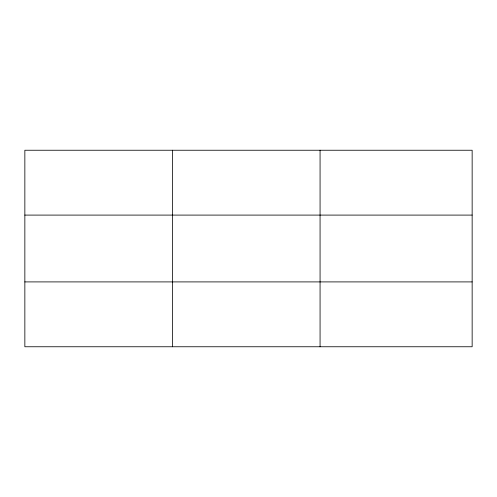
<?xml version="1.0" encoding="UTF-8"?>
<svg xmlns="http://www.w3.org/2000/svg" width="497" height="497" viewBox="0 0 497 497"><rect width="100%" height="100%" fill="white"/><g stroke="black" fill="none" stroke-linecap="round" stroke-linejoin="round"><path stroke-width="0.75" d="M172.459 150.243L172.459 346.757M320.068 150.243L320.068 346.757M472.15 215.095L472.15 150.243L24.85 150.243L24.85 346.757L472.15 346.757L472.15 215.095L24.85 215.095M24.85 281.905L472.15 281.905"/></g></svg>
